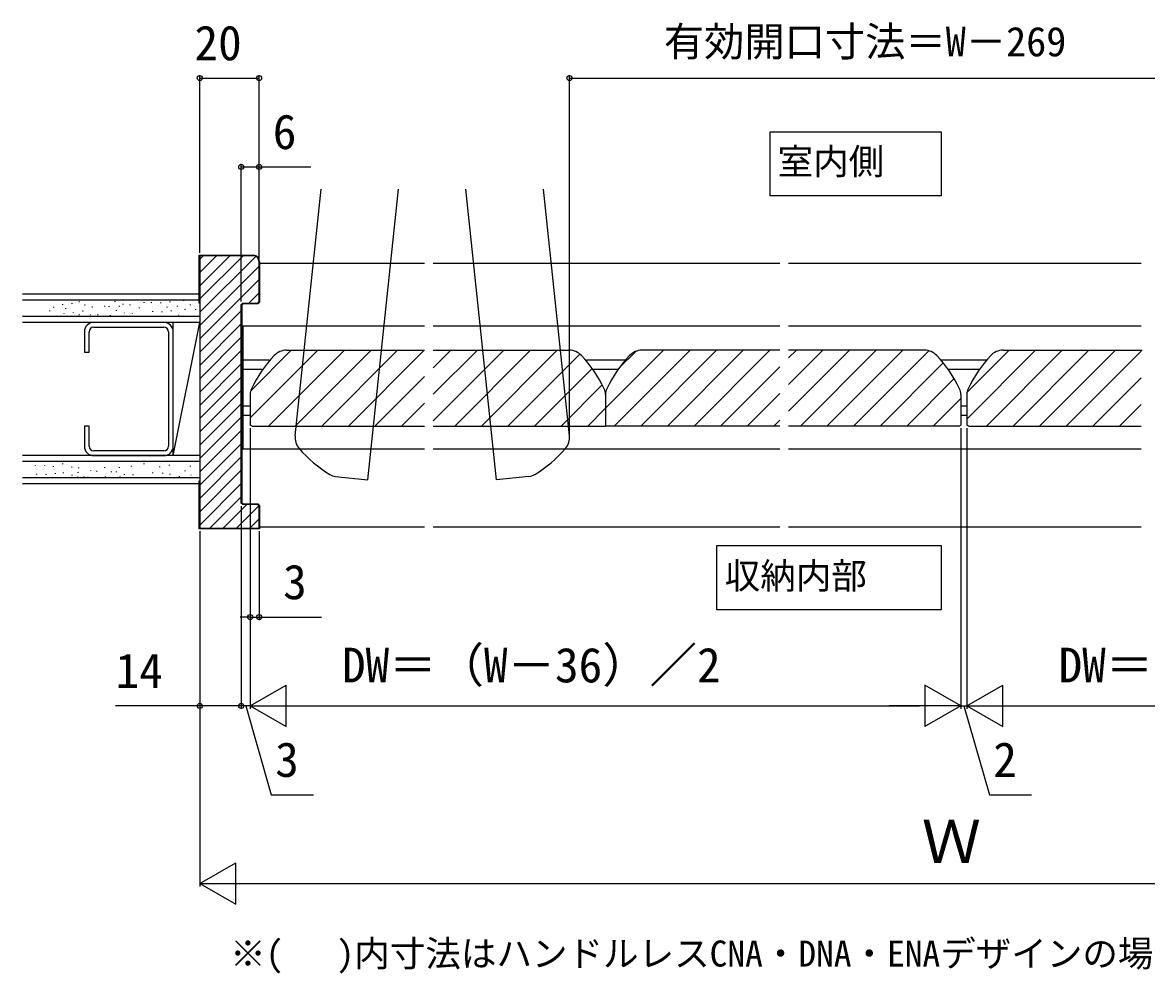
# Model space of a CAD drawing. Units: millimetres, scale not verified. Extents: x -700 to 700, y -1045 to 1039.
# Drawn here: x -169.9 to 209.7, y 9.4 to 330.5 of the extents above; entities that cross this region are included whole.
import ezdxf
from ezdxf.enums import TextEntityAlignment as Align

# ---------------------------------------------------------------- set-up
doc = ezdxf.new("R2010")
doc.units = ezdxf.units.MM
doc.header["$LTSCALE"] = 6
for name, color, linetype in [('0-2_USER1', 3, 'Continuous'), ('0-3_YKK_11', 7, 'Continuous'), ('0-4_YKK_12', 2, 'Continuous'), ('0-7_YKK_D', 6, 'Continuous'), ('0-9_YSS_K', 3, 'Continuous')]:
    doc.layers.add(name, color=color, linetype=linetype)
doc.styles.add('ＭＳ ゴシック', font='')
doc.styles.get('ＭＳ ゴシック').set_extended_font_data('MS Gothic')

msp = doc.modelspace()

# ---------------------------------------------------------------- linework, layer by layer
at = {"layer": '0-2_USER1'}
for points in [[(82.587, 293.618), (140.368, 293.618), (140.368, 271.952), (82.587, 271.952)], [(64.601, 153.9), (140.368, 153.9), (140.368, 132.234), (64.601, 132.234)]]:
    msp.add_lwpolyline(points, close=True, dxfattribs=at)
at = {"layer": '0-3_YKK_11'}
for p, q in [((-110.2, 251.962), (-92, 251.962)), ((-110.2, 235.762), (-110.2, 251.962)), ((-89.8, 249.762), (-89.8, 236.179)), ((-110, 235.762), (-110.2, 235.762)), ((-110.2, 175.762), (-110, 175.762))]:
    msp.add_line(p, q, dxfattribs=at)
for points in [[(-92, 251.762), (-110, 251.762), (-110, 230.762)], [(-110, 230.762), (-110, 159.762), (-90, 159.762), (-90, 167.262), (-90.5, 167.762), (-95.5, 167.762), (-96, 168.262), (-96, 235.262), (-95.5, 235.762), (-90.5, 235.762), (-90, 236.262), (-90, 249.762)], [(-89.8, 236.179), (-90.417, 235.562), (-95.417, 235.562), (-95.8, 235.179), (-95.8, 168.345), (-95.417, 167.962), (-90.417, 167.962), (-89.8, 167.345), (-89.8, 159.562), (-110.2, 159.562), (-110.2, 175.762)]]:
    msp.add_lwpolyline(points, dxfattribs=at)
for radius in [2.2, 2]:
    msp.add_arc((-92, 249.762), radius, 0.00001, 89.99999, dxfattribs=at)
at = {"layer": '0-4_YKK_12'}
for p, q in [((-77.791, 190.965), (-69.006, 274.262)), ((-53.218, 176.064), (-42.862, 274.262)), ((-9.782, 176.064), (-20.138, 274.262)), ((14.791, 190.965), (6.006, 274.262)), ((-90, 249.262), (-34.15, 249.262)), ((-31.15, 249.262), (85.85, 249.262)), ((88.85, 249.262), (207.85, 249.262)), ((-34.15, 227.962), (-95.5, 227.962)), ((-95.5, 227.962), (-95.5, 186.562)), ((85.85, 227.962), (-31.15, 227.962)), ((207.85, 227.962), (88.85, 227.962)), ((-95.5, 216.612), (-86.557, 216.612)), ((-93, 197.022), (-70.16, 219.862)), ((-92.807, 206.196), (-79.14, 219.862)), ((-86.78, 194.262), (-61.18, 219.862)), ((-80.758, 219.862), (-34.15, 219.862)), ((-77.799, 194.262), (-52.199, 219.862)), ((-68.819, 194.262), (-43.219, 219.862)), ((-59.839, 194.262), (-34.239, 219.862)), ((-31.15, 219.862), (14.758, 219.862)), ((-31.15, 213.971), (-25.259, 219.862)), ((-31.15, 204.991), (-16.278, 219.862)), ((-31.15, 196.01), (-7.298, 219.862)), ((-23.918, 194.262), (1.682, 219.862)), ((-14.938, 194.262), (10.662, 219.862)), ((-5.957, 194.262), (18.36, 218.58)), ((20.557, 216.612), (33.782, 216.612)), ((27, 200.299), (46.564, 219.862)), ((29.944, 194.262), (55.544, 219.862)), ((31.665, 213.944), (37.208, 219.487)), ((38.924, 194.262), (64.524, 219.862)), ((85.85, 219.862), (39.242, 219.862)), ((47.904, 194.262), (73.504, 219.862)), ((56.885, 194.262), (82.485, 219.862)), ((134.758, 219.862), (88.85, 219.862)), ((88.85, 217.247), (91.465, 219.862)), ((88.85, 208.267), (100.445, 219.862)), ((88.85, 199.287), (109.425, 219.862)), ((92.806, 194.262), (118.406, 219.862)), ((101.786, 194.262), (127.386, 219.862)), ((110.766, 194.262), (136.185, 219.681)), ((140.218, 216.612), (155.782, 216.612)), ((149, 196.595), (172.267, 219.862)), ((149.065, 205.64), (163.287, 219.862)), ((155.648, 194.262), (181.248, 219.862)), ((161.242, 219.862), (208.188, 219.862)), ((164.628, 194.262), (190.228, 219.862)), ((173.608, 194.262), (199.208, 219.862)), ((182.588, 194.262), (207.85, 219.524)), ((-95.5, 213.412), (-88.998, 213.412)), ((3.023, 194.262), (22.491, 213.73)), ((22.998, 213.412), (31.282, 213.412)), ((65.865, 194.262), (85.85, 214.247)), ((119.746, 194.262), (141.072, 215.587)), ((142.718, 213.412), (153.282, 213.412)), ((-50.859, 194.262), (-34.15, 210.971)), ((128.727, 194.262), (144.744, 210.279)), ((191.569, 194.262), (207.85, 210.543)), ((12.003, 194.262), (25.908, 208.167)), ((74.845, 194.262), (85.85, 205.267)), ((-93, 204.862), (-93, 194.589)), ((-41.878, 194.262), (-34.15, 201.991)), ((27, 204.862), (27, 194.262)), ((27, 204.862), (27, 194.262)), ((137.707, 194.262), (147, 203.555)), ((147, 204.862), (147, 194.589)), ((149, 204.862), (149, 194.589)), ((200.549, 194.262), (207.85, 201.563)), ((-95.5, 201.112), (-93, 201.112)), ((-95.5, 197.912), (-93, 197.912)), ((20.983, 194.262), (27, 200.279)), ((147, 201.112), (149, 201.112)), ((147, 197.912), (149, 197.912)), ((-92.3, 194.262), (-93, 194.589)), ((-92.3, 194.262), (-34.15, 194.262)), ((-31.15, 194.262), (27, 194.262)), ((85.85, 194.262), (27, 194.262)), ((83.825, 194.262), (85.85, 196.287)), ((146.3, 194.262), (88.85, 194.262)), ((146.3, 194.262), (147, 194.589)), ((149.7, 194.262), (149, 194.589)), ((149.7, 194.262), (207.85, 194.262)), ((-95.5, 186.562), (-34.15, 186.562)), ((-31.15, 186.562), (85.85, 186.562)), ((88.85, 186.562), (207.85, 186.562)), ((-64.157, 177.218), (-53.218, 176.064)), ((1.157, 177.218), (-9.782, 176.064)), ((-90, 160.262), (-34.15, 160.262)), ((-31.15, 160.262), (85.85, 160.262)), ((88.85, 160.262), (207.85, 160.262))]:
    msp.add_line(p, q, dxfattribs=at)
for centre, radius, start, end in [((-53.067, 188.139), 43.7, 136.77834, 154.60847), ((-80.758, 214.162), 5.7, 90, 136.77834), ((14.758, 214.162), 5.7, 43.22166, 90), ((-12.933, 188.139), 43.7, 25.39153, 43.22166), ((66.933, 188.139), 43.7, 136.77834, 154.60847), ((39.242, 214.162), 5.7, 90, 136.77834), ((134.758, 214.162), 5.7, 43.22166, 90), ((107.067, 188.139), 43.7, 25.39153, 43.22166), ((188.933, 188.139), 43.7, 136.77834, 154.60847), ((161.242, 214.162), 5.7, 90, 136.77834), ((-88.3, 204.862), 4.7, 154.60847, 180), ((22.3, 204.862), 4.7, 0, 25.39153), ((31.7, 204.862), 4.7, 154.60847, 180), ((142.3, 204.862), 4.7, 0, 25.39153), ((153.7, 204.862), 4.7, 154.60847, 180), ((-72.122, 190.367), 5.7, 173.98, 220.75834), ((9.122, 190.367), 5.7, 319.24166, 6.02), ((-43.338, 215.177), 43.7, 220.75834, 238.58847), ((-19.662, 215.177), 43.7, 301.41153, 319.24166), ((-63.664, 181.892), 4.7, 238.58847, 263.98), ((0.664, 181.892), 4.7, 276.02, 301.41153)]:
    msp.add_arc(centre, radius, start, end, dxfattribs=at)
at = {"layer": '0-7_YKK_D'}
for p, q in [((-110, 252.762), (-110, 312.762)), ((-110, 311.762), (-90, 311.762)), ((-90, 250.762), (-90, 312.762)), ((14.822, 191.367), (14.822, 312.762)), ((14.822, 311.762), (281.178, 311.762)), ((-96, 236.262), (-96, 282.762)), ((-90, 250.762), (-90, 282.762)), ((-93, 193.589), (-93, 98.762)), ((-93, 193.589), (-93, 98.762)), ((-93, 193.589), (-93, 128.762)), ((147, 193.589), (147, 98.762)), ((147, 193.589), (147, 98.762)), ((149, 193.589), (149, 98.762)), ((149, 193.589), (149, 98.762)), ((-96, 167.262), (-96, 98.762)), ((-96, 167.262), (-96, 98.762)), ((-110, 158.762), (-110, 38.762)), ((-90, 158.762), (-90, 128.762)), ((-93, 129.762), (-96.4, 129.762)), ((-93, 129.762), (-90, 129.762)), ((-90, 129.762), (-68.927, 129.762)), ((-110, 107.762), (-110, 98.762)), ((-93, 99.762), (-80.876, 106.762)), ((-80.876, 92.762), (-80.876, 106.762)), ((147, 99.762), (134.876, 106.762)), ((134.876, 106.762), (134.876, 92.762)), ((149, 99.762), (161.124, 106.762)), ((161.124, 92.762), (161.124, 106.762)), ((-96, 99.762), (-99.4, 99.762)), ((-93, 99.762), (-96, 99.762)), ((-93, 99.762), (-96, 99.762)), ((-93, 99.762), (-89.6, 99.762)), ((-93, 99.762), (-80.876, 92.762)), ((-93, 99.762), (-68.751, 99.762)), ((-79, 99.762), (133, 99.762)), ((147, 99.762), (122.751, 99.762)), ((147, 99.762), (134.876, 92.762)), ((147, 99.762), (143.6, 99.762)), ((147, 99.762), (149, 99.762)), ((147, 99.762), (149, 99.762)), ((149, 99.762), (152.4, 99.762)), ((149, 99.762), (161.124, 92.762)), ((149, 99.762), (173.249, 99.762)), ((163, 99.762), (375, 99.762)), ((-110, 39.762), (-97.876, 46.762)), ((-97.876, 32.762), (-97.876, 46.762)), ((-110, 39.762), (-97.876, 32.762)), ((-110, 39.762), (-85.751, 39.762)), ((-96, 39.762), (392, 39.762))]:
    msp.add_line(p, q, dxfattribs=at)
for points in [[(-96, 281.762), (-90, 281.762), (-72.509, 281.762)], [(-96, 99.762), (-110, 99.762), (-138.491, 99.762)], [(-94.5, 99.762), (-85.875, 69.762), (-71.602, 69.762)], [(148, 99.762), (156.625, 69.762), (170.898, 69.762)]]:
    msp.add_lwpolyline(points, dxfattribs=at)
for centre in [(-110, 311.762), (-90, 311.762), (14.822, 311.762), (-96, 281.762), (-90, 281.762), (-93, 129.762), (-90, 129.762), (-110, 99.762), (-96, 99.762), (-96, 99.762)]:
    msp.add_circle(centre, 0.85, dxfattribs=at)
at = {"layer": '0-9_YSS_K'}
for p, q in [((-110, 250.643), (-108.881, 251.762)), ((-110, 246.153), (-104.39, 251.762)), ((-110, 241.662), (-99.9, 251.762)), ((-110, 237.172), (-95.41, 251.762)), ((-110, 232.682), (-91.123, 251.56)), ((-110, 228.192), (-90, 248.192)), ((-110, 223.702), (-90, 243.702)), ((-93.45, 235.762), (-90, 239.212)), ((-110, 238.762), (-169.899, 238.762)), ((-110, 236.762), (-169.899, 236.762)), ((-156.332, 235.419), (-156.332, 235.219)), ((-153.192, 235.755), (-153.192, 235.555)), ((-150.861, 236.359), (-150.661, 236.359)), ((-138.672, 236.426), (-138.672, 236.226)), ((-135.98, 235.529), (-135.98, 235.329)), ((-128.913, 236.11), (-128.913, 235.91)), ((-126.448, 236.089), (-126.448, 235.889)), ((-123.308, 235.977), (-123.308, 235.777)), ((-120.168, 236.314), (-120.168, 236.114)), ((-115.571, 236.762), (-115.571, 236.562)), ((-110, 238.762), (-110, 226.262)), ((-110, 238.762), (-110, 229.262)), ((-160.752, 233.246), (-160.752, 233.046)), ((-159.472, 234.531), (-159.472, 234.331)), ((-155.881, 232.412), (-155.881, 232.212)), ((-155.405, 234.047), (-155.405, 233.847)), ((-152.741, 232.748), (-152.741, 232.548)), ((-150.861, 231.964), (-150.661, 231.964)), ((-149.605, 233.22), (-149.405, 233.22)), ((-148.978, 235.242), (-148.778, 235.242)), ((-147.094, 231.964), (-146.894, 231.964)), ((-146.467, 234.475), (-146.267, 234.475)), ((-144.583, 231.964), (-144.383, 231.964)), ((-142.146, 234.877), (-142.146, 234.677)), ((-140.69, 234.744), (-140.69, 234.544)), ((-140.239, 231.737), (-140.239, 231.537)), ((-138.221, 233.419), (-138.221, 233.219)), ((-137.212, 234.877), (-137.212, 234.677)), ((-135.529, 232.522), (-135.529, 232.322)), ((-133.625, 235.332), (-133.625, 235.132)), ((-132.838, 232.41), (-132.838, 232.21)), ((-130.454, 234.24), (-130.454, 234.04)), ((-125.997, 233.083), (-125.997, 232.883)), ((-122.857, 232.97), (-122.857, 232.77)), ((-121.202, 234.5), (-121.202, 234.3)), ((-119.717, 233.307), (-119.717, 233.107)), ((-117.701, 234.856), (-117.701, 234.656)), ((-117.25, 231.849), (-117.25, 231.649)), ((-115.119, 233.755), (-115.119, 233.555)), ((-113.325, 235.325), (-113.325, 235.125)), ((-111.48, 233.741), (-111.48, 233.541)), ((-110, 219.212), (-96, 233.212)), ((-110, 231.262), (-169.899, 231.262)), ((-110, 229.262), (-169.899, 229.262)), ((-159.021, 231.524), (-159.021, 231.324)), ((-122.2, 229.262), (-145.8, 229.262)), ((-119, 184.262), (-110, 229.262)), ((-119, 184.262), (-119, 229.262)), ((-112.316, 231.513), (-112.316, 231.313)), ((-110, 214.722), (-96, 228.722)), ((-147.4, 219.262), (-147.4, 226.062)), ((-145.8, 227.662), (-122.2, 227.662)), ((-120.6, 226.062), (-120.6, 187.462)), ((-119, 187.462), (-119, 226.062)), ((-110, 210.232), (-96, 224.232)), ((-110, 205.741), (-96, 219.741)), ((-110, 201.251), (-96, 215.251)), ((-110, 196.761), (-96, 210.761)), ((-110, 192.271), (-96, 206.271)), ((-110, 187.781), (-96, 201.781)), ((-110, 183.291), (-96, 197.291)), ((-110, 178.801), (-96, 192.801)), ((-110, 174.311), (-96, 188.311)), ((-110, 184.262), (-169.899, 184.262)), ((-110, 182.262), (-169.899, 182.262)), ((-122.2, 185.862), (-145.8, 185.862)), ((-145.8, 184.262), (-122.2, 184.262)), ((-110, 184.262), (-110, 174.762)), ((-110, 169.82), (-96, 183.82)), ((-165.584, 181.094), (-165.584, 180.894)), ((-162.444, 180.982), (-162.444, 180.782)), ((-159.526, 180.667), (-159.526, 180.467)), ((-156.426, 181.613), (-156.426, 181.413)), ((-156.201, 178.606), (-156.201, 178.406)), ((-153.291, 180.525), (-153.091, 180.525)), ((-151.156, 178.706), (-151.156, 178.506)), ((-150.93, 180.294), (-150.93, 180.094)), ((-146.944, 179.287), (-146.944, 179.087)), ((-144.912, 179.047), (-144.712, 179.047)), ((-142.146, 180.377), (-142.146, 180.177)), ((-139.999, 178.861), (-139.999, 178.661)), ((-138.221, 178.919), (-138.221, 178.719)), ((-137.212, 180.377), (-137.212, 180.177)), ((-133.174, 180.825), (-133.174, 180.625)), ((-128.913, 181.61), (-128.913, 181.41)), ((-125.997, 178.583), (-125.997, 178.383)), ((-123.634, 180.595), (-123.634, 180.395)), ((-122.632, 178.464), (-122.632, 178.264)), ((-120.39, 181.162), (-120.39, 180.962)), ((-115.119, 179.255), (-115.119, 179.055)), ((-113.325, 180.825), (-113.325, 180.625)), ((-110, 165.33), (-96, 179.33)), ((-110, 176.762), (-169.899, 176.762)), ((-110, 174.762), (-169.899, 174.762)), ((-165.133, 178.087), (-165.133, 177.887)), ((-161.993, 177.975), (-161.993, 177.775)), ((-158.853, 178.312), (-158.853, 178.112)), ((-153.286, 177.8), (-153.286, 177.6)), ((-151.319, 177.118), (-151.119, 177.118)), ((-149.136, 177.269), (-149.136, 177.069)), ((-147.869, 177.118), (-147.669, 177.118)), ((-141.92, 177.37), (-141.92, 177.17)), ((-136.986, 177.37), (-136.986, 177.17)), ((-135.529, 178.022), (-135.529, 177.822)), ((-132.613, 177.903), (-132.613, 177.703)), ((-120.165, 178.155), (-120.165, 177.955)), ((-117.025, 177.342), (-117.025, 177.142)), ((-113.1, 177.819), (-113.1, 177.619)), ((-112.316, 177.013), (-112.316, 176.813)), ((-110, 160.84), (-96, 174.84)), ((-106.588, 159.762), (-96, 170.35)), ((-102.098, 159.762), (-94.098, 167.762)), ((-97.608, 159.762), (-90.054, 167.316)), ((-93.117, 159.762), (-90, 162.88))]:
    msp.add_line(p, q, dxfattribs=at)
for points in [[(-149, 226.062), (-149, 219.262), (-147.4, 219.262)], [(-147.4, 187.462), (-147.4, 194.262), (-149, 194.262), (-149, 187.462)]]:
    msp.add_lwpolyline(points, dxfattribs=at)
for centre, radius, start, end in [((-145.8, 226.062), 3.2, 90, 180), ((-122.2, 226.062), 3.2, 360, 90), ((-145.8, 226.062), 1.6, 90, 180), ((-122.2, 226.062), 1.6, 360, 90), ((-145.8, 187.462), 3.2, 180, 270), ((-145.8, 187.462), 1.6, 180, 270), ((-122.2, 187.462), 1.6, 270, 0), ((-122.2, 187.462), 3.2, 270, 360)]:
    msp.add_arc(centre, radius, start, end, dxfattribs=at)

# ---------------------------------------------------------------- texts
at = {"layer": '0-2_USER1', "style": 'ＭＳ ゴシック'}
for s, p in [('室内側', (85.114, 276.58)), ('収納内部', (67.25, 136.649)), ('※(   )内寸法はハンドルレスCNA・DNA・ENAデザインの場合', (-99.766, 9.103))]:
    msp.add_text(s, height=8.798, dxfattribs=at).set_placement(p, align=Align.BOTTOM_LEFT)
at = {"layer": '0-7_YKK_D', "style": 'ＭＳ ゴシック'}
for s, height, p in [('有効開口寸法＝W－269', 9.971, (46.695, 316.117)), ('20', 11.73, (-111.818, 314.262)), ('6', 11.73, (-85.373, 284.262)), ('3', 11.73, (-81.882, 132.262)), ('DW＝（W－36）／2', 11.73, (-62, 104.171)), ('DW＝（W－36）／2', 11.73, (180, 104.171)), ('14', 11.73, (-138.445, 102.262)), ('3', 11.73, (-84.557, 72.262)), ('2', 11.73, (157.943, 72.262)), ('Ｗ', 14.66, (133.795, 42.262))]:
    msp.add_text(s, height=height, dxfattribs=at).set_placement(p, align=Align.BOTTOM_LEFT)

doc.saveas('drawing.dxf')
